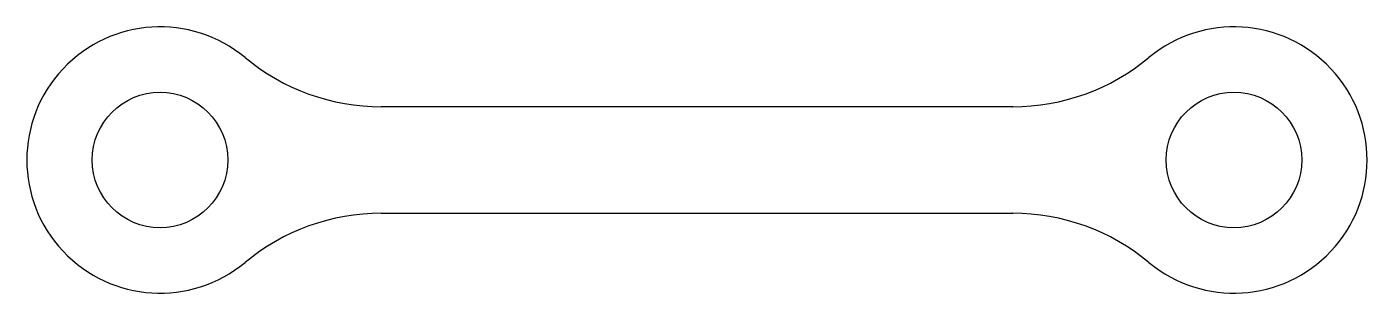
# Model space of a CAD drawing. Header units: inches. Extents: x -0.16 to 1.42, y -0.16 to 0.16.
import ezdxf

# ---------------------------------------------------------------- set-up
doc = ezdxf.new("R2010")
doc.units = ezdxf.units.IN
doc.header["$MEASUREMENT"] = 0

msp = doc.modelspace()

# ---------------------------------------------------------------- linework, layer by layer
at = {"color": 7, "linetype": 'Continuous', "lineweight": 25}
for p, q in [((1.0003, 0.0625), (0.2596, 0.0625)), ((0.2596, -0.0625), (1.0003, -0.0625))]:
    msp.add_line(p, q, dxfattribs=at)
for centre in [(0, 0), (1.2598, 0)]:
    msp.add_circle(centre, 0.0795, dxfattribs=at)
for centre, radius, start, end in [((0, 0), 0.1562, 50.2849, 309.7151), ((1.2598, 0), 0.1562, 230.2849, 129.7151), ((0.2596, 0.3125), 0.25, 230.2849, 270), ((1.0003, 0.3125), 0.25, 270, 309.7151), ((0.2596, -0.3125), 0.25, 90, 129.7151), ((1.0003, -0.3125), 0.25, 50.2849, 90)]:
    msp.add_arc(centre, radius, start, end, dxfattribs=at)

doc.saveas('drawing.dxf')
